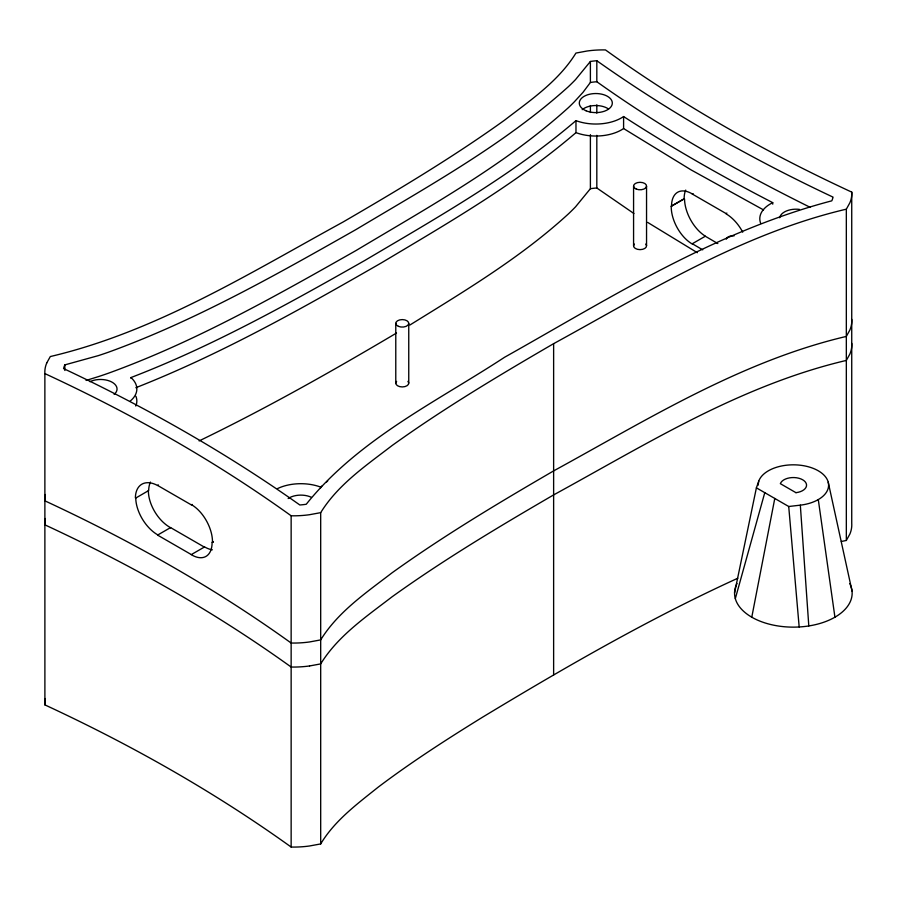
<?xml version="1.0" encoding="UTF-8"?>
<svg xmlns="http://www.w3.org/2000/svg" width="897" height="897" viewBox="0 0 897 897"><rect width="100%" height="100%" fill="white"/><g stroke="black" fill="none" stroke-linecap="round" stroke-linejoin="round"><path stroke-width="1.35" d="M758.088 485.243L758.75 481.151A35.275 20.373 0 0 1 795.673 464.87A35.275 20.373 0 0 1 828.525 483.831A35.275 20.373 0 0 1 800.326 505.157L788.721 506.502L756.395 487.845L758.75 481.151M751.776 617.203L774.784 498.463M734.553 592.962L756.395 487.845M735.316 598.647L764.771 492.677M46.722 362.982L50.31 356.546C155.607 331.8 249.074 273.439 343.002 222.052C398.055 190.052 452.817 157.323 504.574 120.153C530.34 100.329 558.562 81.235 575.941 53.069L587.098 51.006A67.23 38.818 0 0 1 605.486 49.929C682.55 105.33 765.69 152.198 851.735 192.115L851.735 523.4A67.23 38.818 0 0 1 849.885 534.018L846.331 540.454L841.341 541.485M46.745 362.982A67.23 38.818 0 0 0 44.872 373.601L44.895 704.885C130.94 744.79 214.069 791.692 291.144 847.048A67.23 38.818 0 0 0 309.532 845.983L320.689 843.931L320.689 512.647C338.068 484.481 366.29 465.386 392.056 445.562C443.824 408.393 498.575 375.652 553.628 343.663C647.556 292.276 741.023 233.915 846.331 209.169L849.908 202.733A67.23 38.818 0 0 0 851.758 192.115M320.689 843.931C334.716 820.52 357.241 803.925 378.209 787.14C411.611 761.901 446.874 739.24 482.474 717.241C565.402 667.11 649.574 618.56 737.783 578.24M590.394 61.456L575.56 79.564A375.989 217.074 0 0 1 568.496 86.572C504.865 143.946 429.125 185.78 355.997 229.554C275.884 274.953 195.154 320.767 108.335 352.241A391.866 226.246 0 0 1 98.334 355.627L64.831 364.888A51.252 29.59 0 0 0 63.586 368.589C145.897 407.361 225.506 452.402 299.822 504.977A51.252 29.59 0 0 0 306.236 504.26C358.262 439.407 436.29 401.946 504.574 357.264C609.668 298.252 714.102 231.718 831.799 200.827A51.252 29.59 0 0 0 833.044 197.127C750.733 158.354 671.124 113.302 596.819 60.738A51.252 29.59 0 0 0 590.394 61.456L590.394 82.457L583.039 92.301L574.36 101.798A391.877 226.246 0 0 1 568.496 107.573C504.865 164.958 429.125 206.781 355.997 250.555C275.884 295.954 195.154 341.768 108.335 373.242A391.877 226.246 0 0 1 98.334 376.639L86.045 380.451M590.394 134.651L590.394 188.695L575.56 206.815A375.989 217.074 0 0 1 568.496 213.811C520.765 257.596 464.702 291.032 409.884 325.028M772.743 204.168L772.743 202.666C721.715 176.339 671.831 147.725 623.594 116.554A36.306 20.956 0 0 1 575.975 120.635C511.649 175.554 437.501 217.455 364.989 260.365C289.148 303.433 212.533 346.186 130.951 377.559A36.306 20.956 0 0 1 130.233 401.06M763.526 209.909L691.127 169.925L623.594 128.551A36.306 20.956 0 0 1 575.975 132.633C516.425 183.672 448.04 223.073 380.945 263.135C301.493 308.759 221.267 354.08 135.839 387.706M277.42 488.641A36.306 20.956 0 0 1 320.655 487.093L321.731 486.152M326.598 481.936L327.697 481.005M396.53 333.034C332.002 371.257 266.633 408.225 199.112 440.92M135.66 498.115L148.667 490.547A30.386 18.03 60.3 0 1 150.438 482.07M158.388 484.941L157.569 485.4L191.33 504.888L192.137 504.428M693.123 193.584L692.305 194.055L726.065 213.542L726.873 213.071M671.236 206.276L684.243 198.775L671.236 206.22A30.386 17.637 61.4 0 0 692.305 244.051M213.206 541.889L212.398 542.36L213.206 541.945M320.689 512.647L309.532 514.71A67.23 38.818 0 0 1 291.144 515.786C214.08 460.385 130.94 413.517 44.895 373.601M309.532 665.966L320.689 663.903C338.068 635.738 366.29 616.631 392.056 596.819C443.824 559.65 498.575 526.909 553.628 494.909C647.556 443.522 741.023 385.161 846.331 360.426L849.908 353.979A67.23 38.818 0 0 0 851.758 343.36M810.025 207.252C736.123 170.576 664.094 129.605 596.819 81.739A51.252 29.59 0 0 0 590.394 82.457M717.824 243.569L705.3 236.236L692.305 243.737L702.721 249.848M697.35 252.707L647.612 222.378M633.91 213.52L596.819 187.989A51.252 29.59 0 0 0 590.394 188.706M828.223 482.205L852.038 591.067M818.288 499.584L834.928 617.203M788.721 506.502L799.171 626.981M800.326 505.157L808.802 625.949M846.331 209.169L846.331 540.454M646.546 186.049L646.546 245.89M633.574 186.049L633.574 245.89M623.594 116.554L623.594 128.551M596.819 60.738L596.819 81.739M596.819 104.837L596.819 113.145M596.819 135.324L596.819 187.989M590.394 105.543L590.394 112.473M575.975 120.635L575.975 132.633M553.628 343.663L553.628 674.948M408.752 323.335L408.752 383.187M395.779 323.335L395.779 383.187M320.655 487.093L320.655 487.845M291.144 515.764L291.144 847.048M130.951 377.559L130.951 378.31M64.831 364.888L64.831 370.483M779.672 217.736A16.516 9.542 0 0 1 799.485 209.382M582.187 109.669A16.516 9.542 0 0 1 608.48 108.963M288.161 498.541A16.516 9.542 0 0 1 311.427 497.33M89.947 381.685A16.516 9.542 0 0 1 111.654 381.954A16.516 9.542 0 0 1 114.143 394.411M760.734 223.443A36.306 20.956 0 0 1 772.743 202.666M135.907 396.283A36.306 20.956 0 0 1 135.783 406.027M309.532 665.955A67.23 38.818 0 0 1 291.144 667.032C214.08 611.642 130.94 564.774 44.895 524.846A67.23 38.818 0 0 1 45.377 518.5M44.872 704.885A67.23 38.818 0 0 1 45.377 698.528M851.758 319.366A67.23 38.818 0 0 1 849.885 329.973L846.331 336.42C741.023 361.155 647.556 419.516 553.628 470.903C498.575 502.903 443.824 535.644 392.056 572.813C366.29 592.625 338.068 611.732 320.689 639.897L309.532 641.96A67.23 38.818 0 0 1 291.144 643.026C214.08 587.636 130.94 540.768 44.895 500.84A67.23 38.818 0 0 1 45.377 494.494M157.569 534.769A30.386 17.447 58.6 0 1 135.75 498.16M135.38 497.891A30.386 18.052 58.5 0 1 157.569 485.501M191.33 504.585A30.386 17.637 61.4 0 1 212.488 542.405M212.096 542.237A30.386 17.021 61.4 0 1 191.33 554.682M170.565 527.683A30.386 18.041 58.5 0 1 148.375 490.446M212.365 549.805A30.386 17.054 59.7 0 1 204.325 546.755M705.3 236.135A30.386 17.021 61.4 0 1 684.534 198.955M684.153 198.663A30.386 17.043 59.7 0 1 685.723 190.086M671.539 206.4A30.386 17.032 61.4 0 1 692.305 193.954M726.065 213.856A30.386 17.458 58.6 0 1 742.716 232.155M645.728 244.074A6.481 3.745 0 0 1 640.054 249.635A6.481 3.745 0 0 1 634.392 244.074M726.29 239.174A6.481 3.745 0 0 1 734.071 235.889M407.933 381.371A6.481 3.745 0 0 1 402.271 386.932A6.481 3.745 0 0 1 396.597 381.371M849.773 583.633A58.798 33.951 0 0 1 793.228 627.138A58.798 33.951 0 0 1 737.009 583.487M170.565 527.582L157.569 535.094L191.33 554.581L204.325 547.08L170.565 527.582M795.953 492.677L780.356 483.674A13.231 7.636 0 0 1 794.204 477.563A13.231 7.636 0 0 1 806.526 484.683A13.231 7.636 0 0 1 795.953 492.677M586.1 110.791A16.516 9.542 0 0 0 612.225 104.052A16.516 9.542 0 0 0 589.06 94.364A16.516 9.542 0 0 0 586.1 110.791M636.253 189.076A6.481 3.745 0 0 0 646.513 186.441A6.481 3.745 0 0 0 637.408 182.629A6.481 3.745 0 0 0 636.253 189.076M398.459 326.373A6.481 3.745 0 0 0 408.718 323.727A6.481 3.745 0 0 0 399.625 319.915A6.481 3.745 0 0 0 398.459 326.373"/></g></svg>
